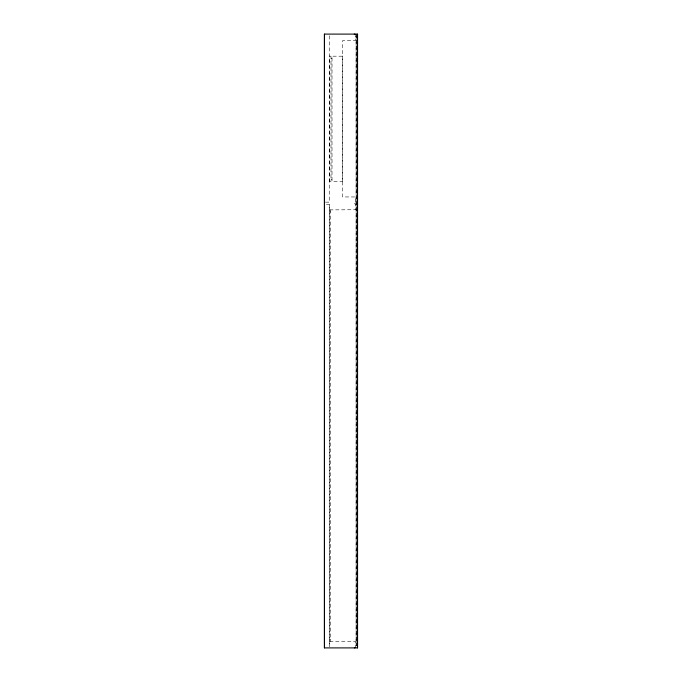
<?xml version="1.0" encoding="UTF-8"?>
<svg xmlns="http://www.w3.org/2000/svg" width="682" height="682" viewBox="0 0 682 682"><rect width="100%" height="100%" fill="white"/><g stroke="black" fill="none" stroke-linecap="round" stroke-linejoin="round"><path stroke-width="0.51" stroke-dasharray="3.41 2.56" d="M329.636 204.736L329.636 646.613L329.628 204.736L325.476 204.736M342.628 181.685L342.628 55.864M329.636 181.685L329.636 55.864M329.96 56.188L330.983 56.188L330.983 181.361L329.96 181.361M342.296 56.188L332.006 56.188L332.006 181.361L342.296 181.361M330.983 58.234L332.006 58.234M330.983 179.315L332.006 179.315M325.476 202.145L329.636 202.145L329.636 35.396M329.628 209.894L355.612 209.732L355.612 203.935L354.316 203.773L354.316 203.125L355.612 202.963L355.45 196.953L342.628 196.953L342.628 40.596L355.45 40.596L355.612 35.558M329.628 211.94L330.659 211.94M329.636 639.401L330.659 639.401M329.636 641.447L355.45 641.447L355.612 647.414M356.106 34.1L356.106 645.777L356.106 36.231M356.268 34.1L356.268 645.777M330.659 209.894L330.659 641.447"/><path stroke-width="1.02" d="M324.436 647.9L324.436 34.1L357.564 34.1L357.564 647.9L324.436 647.9L324.436 34.1M355.45 34.424L354.316 34.1M355.45 647.576L354.316 647.9M357.402 34.1L357.402 647.9"/></g></svg>
